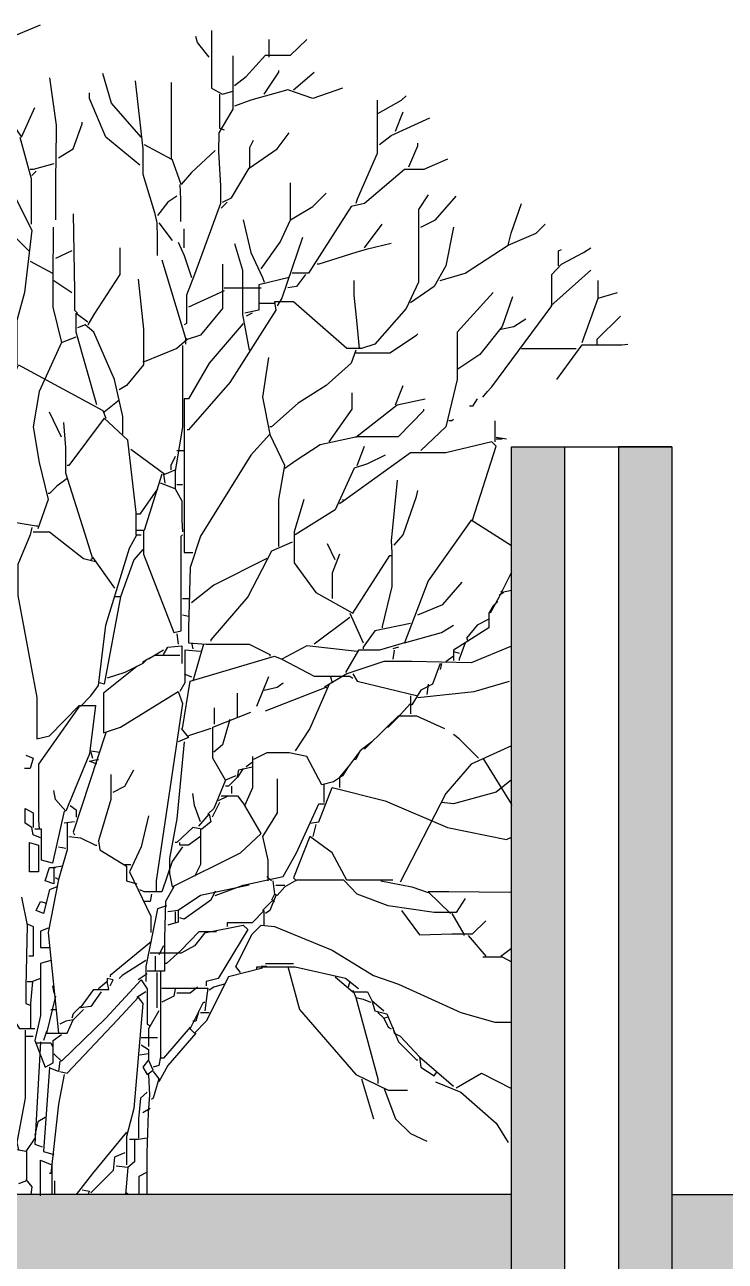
# Model space of a CAD drawing. Header units: centimetres. Extents: x -3096 to 17897, y -3131 to 15798.
# Drawn here: x 6795.6 to 7057.8, y 3648.3 to 4111.3 of the extents above; entities that cross this region are included whole.
import ezdxf

# ---------------------------------------------------------------- set-up
doc = ezdxf.new("R2010")
doc.units = ezdxf.units.CM
doc.layers.add('arredi', color=1, linetype='Continuous')
doc.layers.add('Riempimenti', color=4, linetype='Continuous')

msp = doc.modelspace()

# ---------------------------------------------------------------- hatches: boundary and pattern name
at = {"layer": 'Riempimenti', "transparency": 33554462}
h = msp.add_hatch(color=256, dxfattribs=at)
h.dxf.hatch_style = 1
h.paths.add_polyline_path([(6997.83, 3953.29), (6977.83, 3953.29), (6977.83, 3653.29), (6977.83, 3393.29), (6977.83, 3373.29), (6977.83, 3353.29), (6997.83, 3353.29)])
h.paths.add_polyline_path([(7037.83, 3953.29), (7017.83, 3953.29), (7017.83, 3353.29), (7037.83, 3353.29), (7037.83, 3373.29), (7037.83, 3623.29)])
h = msp.add_hatch(color=256, dxfattribs=at)
h.dxf.hatch_style = 1
h.paths.add_polyline_path([(6977.83, 3673.29), (6022.82, 3673.29), (6022.82, 3643.29), (6197.83, 3643.29), (6977.83, 3643.29)])
h.paths.add_polyline_path([(6977.83, 3393.29), (6197.83, 3393.29), (6169.8, 3393.29), (6169.8, 3373.29), (6977.83, 3373.29)])
h.paths.add_polyline_path([(6977.83, 3373.29), (6169.8, 3373.29), (6022.83, 3373.29), (6022.83, 3353.29), (6197.83, 3353.29), (6977.83, 3353.29)])
h.paths.add_polyline_path([(7637.83, 3673.29), (7037.83, 3673.29), (7037.83, 3643.29), (7637.83, 3643.29)])
h.paths.add_polyline_path([(7637.83, 3373.29), (7037.83, 3373.29), (7037.83, 3353.29), (7637.83, 3353.29)])

# ---------------------------------------------------------------- linework, layer by layer
for p, q in [((6977.83, 3653.29), (6977.83, 3953.29)), ((6977.83, 3953.29), (7037.83, 3953.29)), ((6997.83, 3353.29), (6997.83, 3953.29)), ((7037.83, 3953.29), (7017.83, 3953.29)), ((7017.83, 3953.29), (7017.83, 3353.29)), ((7037.83, 3953.29), (7037.83, 3353.29)), ((6977.83, 3673.29), (6022.82, 3673.29)), ((6977.83, 3393.29), (6977.83, 3673.29)), ((7037.83, 3673.29), (7637.83, 3673.29))]:
    msp.add_line(p, q)
at = {"color": 84}
for points in [[(6817.08, 3675.04), (6819.85, 3674.49), (6819.25, 3673.29)], [(6833.69, 3673.93), (6834.54, 3673.29)]]:
    msp.add_lwpolyline(points, dxfattribs=at)
at = {"layer": 'arredi'}
for points in [[(6791.06, 4106.9), (6801.58, 4111.33)], [(6865.52, 4109.12), (6865.52, 4087.52), (6869.68, 4085.31), (6873.55, 4086.42)], [(6864.69, 4099.15), (6860.27, 4104.69), (6859.71, 4106.9)], [(6874.11, 4088.63), (6878.54, 4091.95), (6885.73, 4099.98), (6895.15, 4099.98), (6901.24, 4105.79)], [(6887.12, 4099.15), (6887.12, 4105.79)], [(6873.55, 4099.7), (6873.55, 4079.77), (6868.29, 4070.91), (6868.15, 4063.72), (6868.91, 4050.98), (6868.91, 4044.34), (6859.16, 4017.76), (6856.11, 4010.01), (6856.11, 3999.49), (6855.28, 3998.94)], [(6885.18, 4085.31), (6890.72, 4093.61), (6890.72, 4094.17)], [(6896.25, 4086.97), (6904, 4093.61)], [(6804.9, 4091.4), (6807.39, 4073.68), (6807.25, 4060.39), (6807.18, 4054.86), (6807.18, 4038.25)], [(6839.22, 4069.25), (6828.15, 4081.99), (6824.83, 4093.06)], [(6837.01, 4090.29), (6839.78, 4064.82), (6839.78, 4055.41), (6844.21, 4041.01), (6845.04, 4037.14), (6845.18, 4031.6), (6845.18, 4024.96)], [(6840.33, 4066.48), (6850.58, 4060.95), (6850.58, 4089.74)], [(6838.67, 4058.73), (6825.94, 4069.25), (6819.85, 4083.65), (6819.85, 4085.86)], [(6868.57, 4085.31), (6868.57, 4072.57), (6870.23, 4072.02)], [(6914.52, 4087.52), (6903.45, 4083.65), (6894.04, 4086.97), (6880.2, 4083.09), (6874.11, 4080.88)], [(6927.81, 4078.11), (6936.67, 4083.09), (6938.33, 4084.75)], [(6785.52, 4081.99), (6794.38, 4069.25), (6799.36, 4080.33)], [(6927.53, 4083.09), (6927.53, 4063.16), (6920.06, 4046), (6919.51, 4044.34)], [(6808.22, 4061.5), (6813.76, 4064.82), (6817.08, 4074.23), (6817.08, 4074.79)], [(6928.37, 4066.48), (6932.79, 4069.81), (6947.19, 4076.45)], [(6934.46, 4071.47), (6937.22, 4078.66)], [(6786.07, 4071.47), (6786.07, 4065.38), (6789.95, 4050.98), (6798.25, 4034.37), (6795.49, 4011.12), (6792.72, 4000.6), (6792.72, 3983.99)], [(6869.68, 4044.89), (6873, 4046.55), (6879.64, 4057.62), (6890.16, 4064.82), (6894.59, 4070.91)], [(6793.83, 4069.25), (6797.98, 4053.75), (6797.98, 4036.59)], [(6879.92, 4057.62), (6879.92, 4065.38), (6881.3, 4068.14)], [(6939.44, 4058.18), (6942.76, 4065.93), (6942.76, 4067.04)], [(6866.91, 4064.27), (6858.05, 4055.96), (6854.17, 4051.53), (6850.85, 4060.95)], [(6953.83, 4060.95), (6944.98, 4057.07), (6937.78, 4057.07), (6922.83, 4044.34), (6917.85, 4043.23), (6901.79, 4018.31), (6895.7, 4018.31)], [(6806.56, 4059.29), (6798.81, 4057.07), (6797.7, 4057.07)], [(6799.92, 4056.52), (6798.25, 4054.86)], [(6895.15, 4038.25), (6895.15, 4052.09)], [(6852.51, 4047.11), (6849.19, 4044.89), (6845.32, 4039.91)], [(6853.62, 4051.53), (6853.9, 4046), (6853.9, 4037.69)], [(6946.64, 4047.66), (6943.04, 4042.12), (6943.04, 4014.99), (6938.33, 4005.03), (6926.71, 3991.74), (6921.72, 3990.08), (6916.18, 3990.08), (6896.25, 4007.52), (6889.05, 4007.52), (6889.61, 4004.47), (6872.44, 3977.34), (6856.94, 3959.63), (6856.39, 3959.63)], [(6884.07, 4019.98), (6891.27, 4029.94), (6895.15, 4038.25), (6903.45, 4043.23), (6908.43, 4048.21)], [(6943.87, 4035.48), (6949.4, 4038.25), (6957.16, 4047.11)], [(6797.15, 4026.62), (6785.52, 4038.25), (6782.75, 4046.55)], [(6871.34, 4044.89), (6869.12, 4042.68)], [(6976.54, 4028.83), (6977.64, 4033.26), (6981.52, 4044.34)], [(6813.76, 4040.46), (6814.31, 4011.67), (6814.31, 4004.47), (6815.42, 4003.37)], [(6877.43, 4038.25), (6880.2, 4026.07), (6884.63, 4016.65), (6885.18, 4014.99)], [(6806.28, 4035.48), (6806.14, 4015.55), (6806.14, 4005.58), (6809.33, 3992.29), (6814.86, 3994.51)], [(6845.87, 4037.14), (6850.85, 4030.5)], [(6855.28, 4027.73), (6855.28, 4034.92)], [(6922.83, 4027.73), (6929.47, 4036.59)], [(6956.05, 4035.48), (6953.28, 4021.08), (6948.85, 4013.33), (6939.99, 4007.24)], [(6951.07, 4015.55), (6960.48, 4018.31), (6976.54, 4028.83), (6987.05, 4033.26), (6990.38, 4036.59)], [(6853.07, 4029.94), (6855.28, 4024.96), (6858.05, 4016.65)], [(6874.11, 4029.39), (6877.15, 4019.42), (6877.15, 4002.81), (6879.64, 3989.52)], [(6899.57, 4031.6), (6891.82, 4008.9), (6890.16, 4006.13)], [(6932.79, 4029.39), (6923.38, 4027.17), (6919.51, 4026.07), (6905.66, 4021.64), (6905.11, 4021.64)], [(6813.2, 4026.62), (6807.11, 4023.85)], [(6831.2, 4027.73), (6831.2, 4017.76), (6821.51, 4002.81), (6819.29, 3998.94)], [(6967.12, 3971.81), (6968.78, 3974.02), (6970.44, 3975.68), (6992.87, 4006.13), (6992.87, 4017.76), (6996.47, 4021.64), (7004.77, 4026.07), (7007.54, 4027.73)], [(6995.36, 4021.08), (6995.36, 4026.62), (6996.47, 4027.17)], [(6797.7, 4022.74), (6806, 4018.31)], [(6846.98, 4023.3), (6855.83, 3993.95), (6855.83, 3991.74)], [(6869.68, 4021.64), (6869.68, 4005.03), (6861.37, 3995.06), (6856.39, 3993.4), (6855.83, 3993.95)], [(6992.59, 4006.13), (7007.54, 4019.42)], [(6806.56, 4015.55), (6813.2, 4011.12)], [(6838.12, 4016.1), (6840.06, 3997.28), (6840.06, 3983.99), (6833.69, 3976.24), (6830.92, 3974.57)], [(6894.59, 4016.65), (6883.24, 4013.89), (6883.24, 4004.47), (6877.98, 4003.37)], [(6900.68, 4017.76), (6897.36, 4013.33), (6894.04, 4012.78)], [(6920.89, 3990.08), (6919.92, 4000.6), (6918.88, 4010.01), (6918.88, 4015.55)], [(7010.31, 4008.9), (7010.31, 4015.55)], [(6870.23, 4011.67), (6856.94, 4005.58)], [(6870.23, 4012.78), (6884.07, 4012.78)], [(6971, 4011.12), (6957.43, 3996.17), (6957.43, 3978.45), (6953.28, 3960.73), (6943.87, 3951.87)], [(7004.22, 3992.29), (7010.31, 4008.9), (7017.51, 4011.12)], [(6889.05, 4006.96), (6883.52, 4006.96)], [(6978.2, 4009.46), (6974.32, 3998.38), (6966.01, 3987.86), (6957.71, 3982.33)], [(6822.61, 3969.04), (6814.86, 3996.17), (6814.86, 4003.37), (6819.29, 4000.04)], [(6880.75, 4003.37), (6878.54, 4002.26)], [(6973.77, 3997.28), (6978.75, 3998.38), (6983.18, 4001.15)], [(7018.61, 4002.26), (7009.76, 3993.4), (7009.76, 3991.74)], [(6832.3, 3957.96), (6832.3, 3964.61), (6829.26, 3978.45), (6821.51, 3996.17), (6818.19, 3998.94), (6815.42, 3997.83)], [(6877.43, 3999.49), (6864.69, 3984.54), (6856.94, 3971.25), (6855.28, 3971.25)], [(6809.33, 3992.29), (6801.02, 3974.02), (6798.81, 3960.73), (6801.02, 3947.45), (6804.34, 3933.6), (6800.47, 3922.53)], [(6856.39, 3993.4), (6852.51, 3990.08), (6840.33, 3985.09), (6839.78, 3985.09)], [(6919.51, 3988.42), (6932.24, 3988.42), (6942.21, 3995.06), (6942.76, 3995.61)], [(6994.81, 3978.45), (7004.22, 3991.46), (7019.17, 3991.46), (7021.38, 3991.74)], [(6854.73, 3991.18), (6854.73, 3960.73), (6851.96, 3944.12), (6851.96, 3937.48), (6846.42, 3939.69)], [(6886.84, 3986.76), (6884.63, 3971.81), (6887.39, 3957.96)], [(6919.51, 3989.52), (6917.85, 3984.54), (6908.43, 3976.24), (6897.91, 3969.59), (6887.95, 3960.73), (6887.39, 3960.73)], [(6981.52, 3990.08), (7002, 3990.08)], [(6784.14, 3941.35), (6784.14, 3963.5), (6793.27, 3983.99), (6824.83, 3966.82), (6825.94, 3964.06)], [(6909.54, 3955.2), (6918.12, 3967.38), (6918.12, 3973.47)], [(6934.46, 3969.04), (6937.22, 3976.24)], [(6830.92, 3970.7), (6825.38, 3966.27)], [(6855.28, 3971.25), (6855.28, 3931.94), (6855.28, 3913.67), (6858.6, 3913.67)], [(6919.51, 3956.86), (6935.01, 3969.04), (6945.53, 3971.25)], [(6964.91, 3971.25), (6963.25, 3968.48), (6962.14, 3968.48)], [(6809.33, 3956.86), (6804.9, 3966.27)], [(6837.29, 3920.32), (6837.29, 3928.62), (6834.24, 3955.75), (6825.38, 3964.06), (6812.1, 3946.34), (6811.54, 3946.34)], [(6892.93, 3945.23), (6896.81, 3948), (6906.22, 3954.09), (6920.06, 3957.13), (6935.56, 3957.13), (6944.98, 3966.82), (6944.98, 3967.38)], [(6810.16, 3962.39), (6810.85, 3952.98), (6810.85, 3943.57), (6818.74, 3918.65), (6820.95, 3911.46), (6820.4, 3910.9)], [(6956.16, 3963.56), (6955.49, 3962.95), (6954.39, 3962.95)], [(6971.55, 3962.95), (6971.55, 3955.2)], [(6890.72, 3915.89), (6890.72, 3933.6), (6892.93, 3946.34), (6887.39, 3957.96), (6880.2, 3950.21), (6861.37, 3919.76), (6857.5, 3908.13), (6856.94, 3885.43), (6856.94, 3879.9), (6863.59, 3879.34), (6879.64, 3879.34), (6887.39, 3875.47), (6887.39, 3874.91)], [(6963.25, 3925.85), (6972.1, 3953.54), (6970.44, 3955.2), (6953.28, 3951.04), (6939.99, 3951.04), (6915.08, 3933.05), (6914.52, 3933.6)], [(6972.1, 3956.86), (6975.98, 3956.3)], [(6972.1, 3956.3), (6974.32, 3956.3)], [(6835.35, 3952.43), (6848.08, 3943.02), (6851.96, 3944.68)], [(6852.51, 3951.87), (6855.28, 3951.87)], [(6930.58, 3950.21), (6923.94, 3946.89), (6918.95, 3945.23), (6911.76, 3929.73), (6896.81, 3920.32)], [(6920.06, 3946.34), (6922.83, 3953.54)], [(6851.96, 3949.66), (6850.3, 3946.34), (6850.3, 3944.68)], [(6811.54, 3941.35), (6807.67, 3938.59), (6804.9, 3935.82), (6804.34, 3935.82)], [(6846.98, 3943.02), (6840.33, 3921.98), (6837.56, 3921.98)], [(6847.53, 3943.02), (6848.08, 3939.69)], [(6935.01, 3940.8), (6932.79, 3918.1), (6933.07, 3913.67), (6933.07, 3900.94), (6929.47, 3885.99), (6929.47, 3885.43)], [(6784.41, 3940.25), (6787.18, 3925.85), (6799.92, 3923.64), (6800.47, 3923.64)], [(6845.32, 3937.48), (6838.67, 3928.07), (6837.56, 3928.07)], [(6851.96, 3937.48), (6854.45, 3933.05), (6854.45, 3925.85), (6854.73, 3921.42)], [(6852.51, 3939.14), (6854.73, 3939.14)], [(6933.9, 3916.44), (6937.22, 3920.32), (6942.21, 3934.71), (6942.76, 3936.93)], [(6900.13, 3933.6), (6896.53, 3921.42), (6896.53, 3909.8), (6904.56, 3898.72), (6918.4, 3890.97), (6932.24, 3912.56), (6932.79, 3912.56)], [(6915.08, 3933.05), (6913.42, 3931.94)], [(6798.25, 3923.08), (6797.7, 3920.32), (6792.99, 3909.24), (6792.99, 3897.62), (6800.19, 3859.41), (6800.19, 3843.91), (6804.9, 3845.02), (6815.97, 3856.37), (6822.06, 3856.37), (6819.85, 3838.37), (6810.99, 3816.78), (6807.11, 3821.21), (6806.56, 3824.53)], [(6840.06, 3921.98), (6840.06, 3913.12), (6851.41, 3883.77), (6854.17, 3884.33), (6854.17, 3919.76), (6854.73, 3920.32)], [(6977.83, 3916.16), (6962.69, 3925.85), (6946.64, 3903.15), (6937.78, 3879.9), (6928.37, 3877.13), (6920.61, 3877.13), (6915.63, 3868.82)], [(6798.81, 3921.42), (6804.9, 3921.42), (6817.63, 3911.46), (6822.06, 3910.35)], [(6816.53, 3856.09), (6820.4, 3859.97), (6823.17, 3863.84), (6825.94, 3886.54), (6834.8, 3915.33), (6837.56, 3920.32), (6839.22, 3920.32)], [(6895.7, 3917.55), (6887.95, 3914.23), (6879.09, 3897.06), (6865.25, 3881.01), (6865.25, 3880.45)], [(6839.78, 3914.78), (6836.46, 3910.9), (6831.47, 3897.06), (6829.26, 3897.06)], [(6911.76, 3910.9), (6908.99, 3916.99)], [(6913.42, 3913.12), (6910.65, 3905.92), (6910.65, 3896.51)], [(6820.95, 3912.01), (6829.26, 3900.38)], [(6886.29, 3911.46), (6866.36, 3901.49), (6858.05, 3894.85)], [(6977.83, 3906.29), (6973.21, 3897.06), (6969.89, 3890.97)], [(6942.76, 3890.42), (6952.17, 3894.29), (6959.37, 3902.6)], [(6977.83, 3899.42), (6974.32, 3898.72), (6973.77, 3899.28)], [(6831.47, 3897.06), (6825.38, 3864.4), (6823.72, 3864.95)], [(6854.73, 3896.51), (6857.5, 3896.51)], [(6972.66, 3895.4), (6971, 3893.74), (6969.34, 3890.97), (6969.34, 3885.43), (6960.48, 3879.9), (6956.05, 3877.13), (6956.05, 3873.25)], [(6974.87, 3898.72), (6973.21, 3897.62)], [(6854.73, 3890.42), (6856.94, 3889.86)], [(6917.29, 3890.97), (6922.27, 3879.9)], [(6917.29, 3889.31), (6904, 3879.34)], [(6939.99, 3887.1), (6926.71, 3884.33), (6922.27, 3878.24), (6922.27, 3877.68)], [(6937.78, 3879.9), (6951.62, 3883.77), (6956.05, 3886.54)], [(6969.34, 3888.76), (6964.91, 3886.54), (6961.03, 3881.56), (6961.59, 3880.45)], [(6852.51, 3883.22), (6853.07, 3879.34)], [(6847.53, 3877.13), (6841.99, 3873.81)], [(6847.53, 3875.47), (6849.19, 3878.24), (6854.45, 3878.79), (6854.45, 3872.15)], [(6861.37, 3876.58), (6855.56, 3877.13), (6855.56, 3864.95), (6853.62, 3861.63)], [(6858.05, 3879.9), (6858.6, 3877.68)], [(6862.48, 3879.34), (6858.6, 3865.5)], [(6920.06, 3876.58), (6901.24, 3878.79), (6891.82, 3873.81), (6904, 3867.44), (6917.29, 3867.44), (6918.4, 3866.61)], [(6977.83, 3878.6), (6962.69, 3872.42), (6940.55, 3872.84), (6930.03, 3872.84), (6916.18, 3868.27), (6907.88, 3863.29)], [(6935.56, 3878.24), (6933.35, 3877.68)], [(6933.9, 3877.13), (6933.35, 3873.81)], [(6956.05, 3876.58), (6958.26, 3876.02)], [(6960.48, 3879.9), (6958.26, 3873.81), (6958.26, 3873.25)], [(6837.56, 3871.04), (6825.11, 3861.07), (6825.11, 3846.12), (6831.47, 3848.34), (6853.07, 3861.63), (6854.73, 3857.2), (6844.76, 3790.76), (6844.76, 3786.88)], [(6841.44, 3873.81), (6839.78, 3872.15), (6833.14, 3868.82), (6826.49, 3866.61)], [(6853.62, 3875.19), (6844.21, 3875.19), (6839.78, 3872.7), (6839.78, 3872.15)], [(6854.73, 3847.79), (6857.5, 3865.5), (6889.05, 3874.91), (6891.82, 3873.81)], [(6951.07, 3872.15), (6948.3, 3864.4), (6943.87, 3862.18), (6940.55, 3856.64), (6939.99, 3856.64)], [(6951.62, 3872.15), (6951.07, 3869.93)], [(6956.05, 3874.91), (6953.28, 3872.7)], [(6855.28, 3868.27), (6858.05, 3867.16)], [(6886.84, 3867.16), (6882.41, 3856.09)], [(6910.1, 3867.16), (6910.65, 3864.95)], [(6918.4, 3868.27), (6920.06, 3865.5), (6942.76, 3859.97)], [(6885.18, 3862.18), (6890.16, 3863.29), (6892.38, 3864.95)], [(6885.73, 3854.43), (6908.43, 3863.29), (6908.99, 3862.73)], [(6909.54, 3864.4), (6902.34, 3847.79), (6896.81, 3839.48)], [(6942.76, 3859.41), (6963.8, 3861.63), (6977.09, 3865.5)], [(6946.64, 3864.4), (6946.08, 3860.52)], [(6875.21, 3852.21), (6875.21, 3861.07)], [(6939.99, 3857.2), (6935.01, 3851.66), (6931.69, 3848.34), (6931.13, 3848.34)], [(6939.99, 3859.97), (6939.99, 3853.32)], [(6815.97, 3856.09), (6813.2, 3852.21), (6800.75, 3834.5), (6800.75, 3813.46), (6801.02, 3810.14)], [(6874.66, 3830.07), (6870.78, 3828.41), (6866.08, 3836.71), (6866.08, 3848.34), (6880.2, 3853.88)], [(6866.63, 3849.45), (6866.63, 3855.54)], [(6922.83, 3840.03), (6931.13, 3848.34), (6935.56, 3852.49), (6942.21, 3852.49), (6952.73, 3847.79)], [(6872.44, 3851.11), (6869.68, 3841.69), (6866.36, 3838.93)], [(6825.94, 3846.12), (6813.76, 3809.03), (6814.31, 3807.92)], [(6854.17, 3847.79), (6856.94, 3844.46), (6853.07, 3842.8)], [(6865.25, 3847.79), (6856.94, 3845.02)], [(6965.46, 3836.71), (6958.26, 3843.91), (6956.05, 3845.57)], [(6820.4, 3839.48), (6823.72, 3838.93)], [(6820.4, 3838.93), (6820.95, 3836.71)], [(6855.28, 3842.8), (6852.51, 3814.01), (6849.75, 3799.06), (6849.75, 3793.53), (6850.85, 3788.54), (6876.32, 3801.28), (6884.07, 3808.47), (6877.98, 3818.99), (6881.03, 3825.64), (6881.03, 3837.27)], [(6916.74, 3833.39), (6914.52, 3830.07), (6911.2, 3827.85), (6906.77, 3826.75), (6901.24, 3837.27), (6894.59, 3838.65), (6886.29, 3838.65), (6881.3, 3836.16)], [(6925.6, 3842.8), (6921.17, 3839.48), (6916.74, 3833.39), (6913.42, 3829.51), (6913.42, 3825.64)], [(6921.17, 3839.48), (6919.51, 3836.16), (6918.95, 3836.16)], [(6977.83, 3841.25), (6977.83, 3841.25), (6962.69, 3834.5), (6953.28, 3823.42), (6936.12, 3790.2)], [(6796.04, 3837.82), (6798.81, 3836.71), (6797.7, 3832.84), (6795.49, 3832.84)], [(6822.61, 3834.5), (6819.85, 3835.6), (6822.61, 3836.16), (6823.17, 3836.16)], [(6880.75, 3835.05), (6878.54, 3833.39)], [(6967.12, 3836.71), (6977.64, 3819.55), (6977.83, 3819)], [(6827.87, 3830.62), (6827.87, 3821.21), (6823.17, 3805.71), (6823.72, 3802.38), (6833.69, 3796.29), (6833.69, 3790.76), (6837.56, 3789.65)], [(6828.71, 3823.98), (6833.14, 3826.19), (6836.46, 3832.28)], [(6875.21, 3829.51), (6871.89, 3826.19), (6870.78, 3826.19)], [(6877.43, 3832.84), (6875.21, 3829.51), (6875.77, 3832.28), (6880.75, 3833.39)], [(6870.78, 3828.41), (6866.36, 3817.89), (6864.14, 3815.67)], [(6873, 3826.19), (6873, 3823.42)], [(6890.16, 3828.96), (6890.16, 3816.23), (6884.63, 3807.37), (6886.56, 3798.51), (6886.56, 3790.76)], [(6902.34, 3812.35), (6905.66, 3812.9), (6910.65, 3825.64), (6930.58, 3820.66), (6953.83, 3810.69), (6975.98, 3806.26), (6977.83, 3807.05)], [(6907.6, 3826.75), (6907.6, 3820.1)], [(6977.83, 3828.63), (6972.1, 3823.98), (6956.05, 3819.55), (6951.62, 3820.1)], [(6861.37, 3812.9), (6859.16, 3818.99), (6858.6, 3823.42)], [(6868.57, 3820.1), (6865.8, 3814.57)], [(6871.34, 3822.32), (6868.02, 3820.66)], [(6869.12, 3822.59), (6875.21, 3822.59), (6877.98, 3818.99)], [(6801.58, 3806.81), (6798.81, 3807.92), (6798.25, 3810.69), (6795.76, 3812.35), (6795.76, 3817.89), (6798.81, 3816.23), (6798.81, 3810.69)], [(6810.44, 3816.78), (6806, 3797.4), (6801.85, 3798.51), (6801.85, 3810.14), (6799.36, 3810.14)], [(6812.65, 3818.99), (6814.86, 3817.33), (6814.86, 3814.57)], [(6860.82, 3811.24), (6864.69, 3815.67), (6865.25, 3812.9), (6861.93, 3810.14), (6858.6, 3810.69), (6852.51, 3805.15), (6851.96, 3805.15)], [(6866.91, 3785.22), (6877.43, 3789.1), (6892.38, 3792.42), (6897.36, 3801.28), (6905.66, 3819.55), (6907.88, 3819.55)], [(6811.54, 3812.35), (6811.54, 3802.38), (6808.22, 3791.31), (6807.11, 3791.86)], [(6814.31, 3812.9), (6810.44, 3812.35)], [(6841.99, 3815.12), (6839.22, 3803.49), (6834.8, 3794.08), (6836.46, 3790.76), (6842.82, 3777.47), (6842.82, 3771.38)], [(6904.56, 3811.8), (6903.45, 3807.37)], [(6812.1, 3807.37), (6816.53, 3806.81), (6822.06, 3804.05), (6822.61, 3804.05)], [(6861.37, 3807.37), (6856.94, 3804.05), (6853.62, 3804.05), (6853.62, 3805.15)], [(6861.37, 3810.14), (6861.37, 3796.85), (6859.16, 3792.42)], [(6933.35, 3791.03), (6916.18, 3791.03), (6910.65, 3801.28), (6902.34, 3807.37), (6896.25, 3791.86), (6897.36, 3790.76)], [(6797.42, 3805.15), (6800.75, 3804.05), (6800.75, 3794.08), (6797.42, 3794.08), (6797.42, 3805.15)], [(6808.22, 3803.49), (6810.99, 3802.94)], [(6854.73, 3803.49), (6850.85, 3797.96), (6846.98, 3786.61), (6840.33, 3786.61), (6838.67, 3787.44)], [(6809.88, 3796.29), (6806.56, 3795.74), (6806.56, 3789.65), (6803.24, 3790.76), (6804.9, 3795.74), (6807.11, 3795.74)], [(6833.14, 3796.85), (6835.35, 3796.85)], [(6886.29, 3792.42), (6887.95, 3790.76)], [(6807.67, 3788.54), (6804.9, 3787.44), (6802.68, 3778.58), (6799.92, 3779.68), (6801.58, 3783.01), (6803.79, 3782.45)], [(6808.22, 3791.31), (6804.34, 3771.38), (6808.22, 3733.73)], [(6851.41, 3788.54), (6848.36, 3783.01), (6847.95, 3769.16), (6847.95, 3756.98), (6841.44, 3756.98)], [(6879.64, 3789.1), (6861.37, 3785.22), (6853.07, 3779.68), (6853.07, 3775.25), (6849.19, 3774.15)], [(6888.5, 3790.76), (6889.05, 3785.77), (6887.95, 3783.56)], [(6960.48, 3784.11), (6957.16, 3778.85), (6948.85, 3778.85), (6931.69, 3781.35), (6920.06, 3785.77), (6915.08, 3791.03), (6897.36, 3791.03), (6892.93, 3788.54), (6890.16, 3785.22), (6889.05, 3785.77)], [(6889.61, 3789.1), (6892.93, 3789.1)], [(6928.92, 3790.76), (6940.55, 3788.54), (6946.64, 3786.33)], [(6794.38, 3784.67), (6796.59, 3774.15), (6796.04, 3750.89), (6796.04, 3744.8), (6797.7, 3744.25)], [(6843.1, 3785.77), (6842.55, 3783.01), (6840.33, 3783.01)], [(6866.91, 3786.88), (6865.25, 3783.56), (6855.28, 3776.36), (6853.62, 3776.92)], [(6884.63, 3779.68), (6888.5, 3783.56), (6889.05, 3783.01)], [(6889.61, 3785.22), (6887.39, 3779.68), (6885.73, 3778.58)], [(6977.83, 3786.46), (6977.09, 3786.33), (6954.39, 3786.61), (6946.64, 3786.61), (6954.94, 3778.58)], [(6848.64, 3781.35), (6845.32, 3780.24), (6840.89, 3758.64), (6840.89, 3753.11)], [(6853.07, 3779.68), (6849.19, 3779.13)], [(6851.96, 3779.13), (6851.96, 3775.25)], [(6885.18, 3774.15), (6885.18, 3779.68), (6880.75, 3774.98), (6871.34, 3774.98), (6871.34, 3773.59)], [(6936.67, 3779.68), (6943.32, 3770.55), (6955.49, 3770.96), (6963.25, 3770.96), (6968.23, 3775.81)], [(6955.49, 3778.58), (6959.93, 3770.83), (6959.93, 3770.27)], [(6796.59, 3774.7), (6798.81, 3773.59), (6798.81, 3762.52), (6797.15, 3762.52)], [(6863.59, 3771.38), (6877.43, 3774.15), (6879.09, 3772.49), (6868.02, 3754.22), (6863.59, 3753.11), (6863.59, 3751.45)], [(6876.32, 3756.43), (6874.66, 3758.64), (6880.75, 3770.83), (6884.07, 3774.15), (6889.05, 3773.59), (6910.65, 3764.74), (6926.15, 3755.32), (6935.56, 3752), (6958.82, 3741.48), (6971.55, 3737.88), (6977.83, 3737.88)], [(6804.34, 3773.04), (6801.58, 3771.93), (6801.58, 3765.84), (6804.9, 3765.84)], [(6863.59, 3771.93), (6859.16, 3766.4), (6854.17, 3763.63), (6842.55, 3763.63)], [(6867.46, 3771.66), (6860.82, 3771.66), (6854.17, 3764.74), (6848.64, 3759.75), (6848.08, 3759.75)], [(6961.59, 3770.27), (6968.23, 3762.52)], [(6843.1, 3768.06), (6827.6, 3755.32), (6827.6, 3754.77)], [(6847.53, 3766.4), (6845.87, 3763.07)], [(6973.77, 3762.52), (6977.83, 3765.51)], [(6805.45, 3760.86), (6801.58, 3759.75), (6801.58, 3740.37), (6799.36, 3730.96), (6803.24, 3721), (6806.28, 3722.66), (6806.28, 3730.96), (6809.33, 3733.18)], [(6840.89, 3760.86), (6832.03, 3755.32), (6830.92, 3754.22)], [(6844.48, 3762.52), (6844.48, 3756.98)], [(6967.12, 3762.24), (6974.32, 3762.24), (6977.83, 3760.45)], [(6799.36, 3735.39), (6793.83, 3735.39), (6786.07, 3747.57), (6777.22, 3757.54), (6781.64, 3756.43), (6789.39, 3749.79)], [(6841.44, 3755.88), (6838.12, 3753.66)], [(6846.42, 3756.98), (6846.42, 3724.87), (6845.87, 3721.55), (6843.66, 3721)], [(6845.04, 3756.43), (6845.04, 3743.14)], [(6884.63, 3758.09), (6871.89, 3754.77), (6863.59, 3738.16), (6859.16, 3733.73), (6857.5, 3735.39), (6862.48, 3745.36), (6863.03, 3745.36)], [(6920.61, 3750.34), (6915.63, 3754.22), (6896.81, 3758.37), (6882.41, 3758.37), (6882.41, 3757.54)], [(6886.29, 3758.64), (6884.07, 3758.64)], [(6885.73, 3759.75), (6894.59, 3759.75), (6896.25, 3759.75)], [(6894.04, 3758.64), (6898.47, 3742.59), (6919.51, 3718.23), (6931.69, 3712.41), (6938.88, 3712.41)], [(6796.59, 3753.11), (6798.81, 3753.11)], [(6801.58, 3754.22), (6798.53, 3753.11), (6797.84, 3744.8), (6797.84, 3735.39)], [(6806, 3751.45), (6806.56, 3748.68)], [(6806.56, 3725.98), (6809.33, 3723.21), (6825.94, 3739.27), (6839.22, 3753.66), (6841.44, 3750.34), (6841.44, 3737.05), (6842.55, 3736.5)], [(6824.28, 3749.23), (6820.4, 3743.7), (6816.53, 3743.14), (6821.51, 3750.06), (6827.05, 3750.06), (6826.49, 3753.11), (6823.17, 3750.34), (6823.17, 3749.79)], [(6827.6, 3751.45), (6828.71, 3753.66), (6826.49, 3754.22), (6826.49, 3753.11)], [(6846.98, 3750.62), (6864.14, 3750.62), (6863.59, 3745.91), (6863.03, 3742.03)], [(6860.27, 3750.89), (6857.5, 3748.68), (6852.51, 3748.68)], [(6870.23, 3752), (6866.36, 3750.89), (6864.69, 3749.79)], [(6911.76, 3754.77), (6918.4, 3749.23), (6923.94, 3749.23), (6925.6, 3745.91), (6926.71, 3742.03), (6931.13, 3740.93), (6935.56, 3730.41), (6942.21, 3723.76), (6942.76, 3723.76)], [(6917.29, 3753.11), (6916.74, 3750.89)], [(6807.11, 3747.57), (6803.79, 3733.73), (6811.54, 3733.73), (6813.76, 3738.71)], [(6808.77, 3719.33), (6811.54, 3718.78), (6830.37, 3738.71), (6838.12, 3747.02), (6839.78, 3744.8), (6836.46, 3705.49), (6833.69, 3694.97), (6833.69, 3684.45)], [(6840.89, 3749.23), (6837.56, 3747.02)], [(6851.96, 3750.34), (6851.41, 3747.57), (6846.98, 3745.36)], [(6918.4, 3749.79), (6919.51, 3747.02), (6922.27, 3746.46), (6925.04, 3745.36)], [(6919.51, 3747.02), (6927.81, 3716.57), (6927.81, 3714.91)], [(6805.45, 3742.59), (6807.67, 3742.59)], [(6817.63, 3742.59), (6813.76, 3738.71), (6810.99, 3738.16), (6808.77, 3737.05)], [(6816.53, 3743.7), (6813.76, 3740.93), (6813.2, 3739.27)], [(6845.87, 3742.03), (6841.99, 3735.39), (6841.99, 3728.75)], [(6860.82, 3742.03), (6859.71, 3738.16), (6858.6, 3738.16)], [(6861.37, 3741.48), (6864.69, 3741.48)], [(6925.6, 3745.91), (6930.03, 3742.03)], [(6927.81, 3741.48), (6930.03, 3739.27), (6931.69, 3739.82)], [(6930.03, 3739.27), (6931.69, 3735.94), (6932.79, 3735.39)], [(6795.76, 3734.84), (6795.76, 3709.37), (6792.72, 3692.76), (6793.27, 3689.99)], [(6796.04, 3732.62), (6798.81, 3732.62)], [(6803.79, 3734.28), (6802.68, 3730.96)], [(6859.71, 3733.73), (6849.19, 3721.55), (6845.87, 3715.46)], [(6857.5, 3735.94), (6847.53, 3724.32), (6846.42, 3724.32)], [(6933.35, 3735.94), (6933.9, 3733.73), (6936.12, 3732.62), (6943.32, 3724.87), (6943.87, 3721), (6948.85, 3717.67), (6949.96, 3719.33)], [(6801.58, 3730.41), (6799.36, 3692.2), (6802.13, 3691.1)], [(6799.92, 3730.13), (6805.45, 3730.13), (6806, 3728.75)], [(6839.22, 3732.07), (6845.32, 3732.07)], [(6839.22, 3729.3), (6841.99, 3727.64), (6841.99, 3723.76)], [(6808.77, 3723.21), (6808.22, 3719.33), (6805.45, 3720.44)], [(6841.99, 3725.98), (6838.67, 3725.42)], [(6841.99, 3723.76), (6839.78, 3721), (6841.44, 3718.23), (6843.66, 3719.89), (6841.99, 3723.76)], [(6943.32, 3724.87), (6956.05, 3713.8)], [(6804.9, 3721), (6802.68, 3689.44), (6806.56, 3688.33)], [(6810.44, 3718.23), (6808.22, 3707.15), (6805.45, 3681.13), (6804.9, 3681.13)], [(6841.99, 3718.23), (6842.27, 3710.48), (6841.85, 3703.83), (6841.37, 3688.88), (6841.37, 3673.29)], [(6843.66, 3719.33), (6845.87, 3716.57), (6843.66, 3709.37), (6843.1, 3708.81)], [(6957.16, 3713.24), (6966.57, 3718.78), (6977.83, 3712.93)], [(6921.72, 3716.57), (6926.15, 3701.62)], [(6949.4, 3715.46), (6958.82, 3711.58), (6972.1, 3699.96), (6976.54, 3692.76)], [(6841.44, 3711.58), (6838.95, 3709.37), (6838.26, 3701.62), (6838.26, 3694.42)], [(6930.03, 3713.24), (6934.46, 3701.62), (6939.99, 3696.08), (6946.08, 3693.31)], [(6842.55, 3705.49), (6839.78, 3703.83)], [(6803.24, 3702.17), (6800.47, 3700.51), (6799.36, 3695.53)], [(6833.69, 3696.63), (6820.95, 3681.13), (6814.9, 3673.29)], [(6799.36, 3694.42), (6796.04, 3689.44), (6792.72, 3689.99)], [(6836.73, 3693.87), (6836.73, 3685.56), (6834.24, 3683.35), (6829.81, 3683.9)], [(6841.44, 3694.42), (6838.12, 3693.87), (6834.8, 3693.87)], [(6796.32, 3689.44), (6796.32, 3678.36), (6793.27, 3677.26)], [(6801.58, 3672.83), (6801.58, 3686.11), (6805.73, 3684.45), (6805.73, 3673.29)], [(6833.14, 3688.88), (6829.26, 3687.22), (6828.71, 3682.24), (6820.4, 3673.93)], [(6834.24, 3683.35), (6833.35, 3673.29)], [(6841.44, 3681.69), (6838.39, 3680.02), (6838.39, 3673.29)], [(6796.04, 3678.92), (6798.25, 3676.15), (6797.94, 3673.29)], [(6806.84, 3673.29), (6806.84, 3678.36)]]:
    msp.add_lwpolyline(points, dxfattribs=at)

doc.saveas('drawing.dxf')
